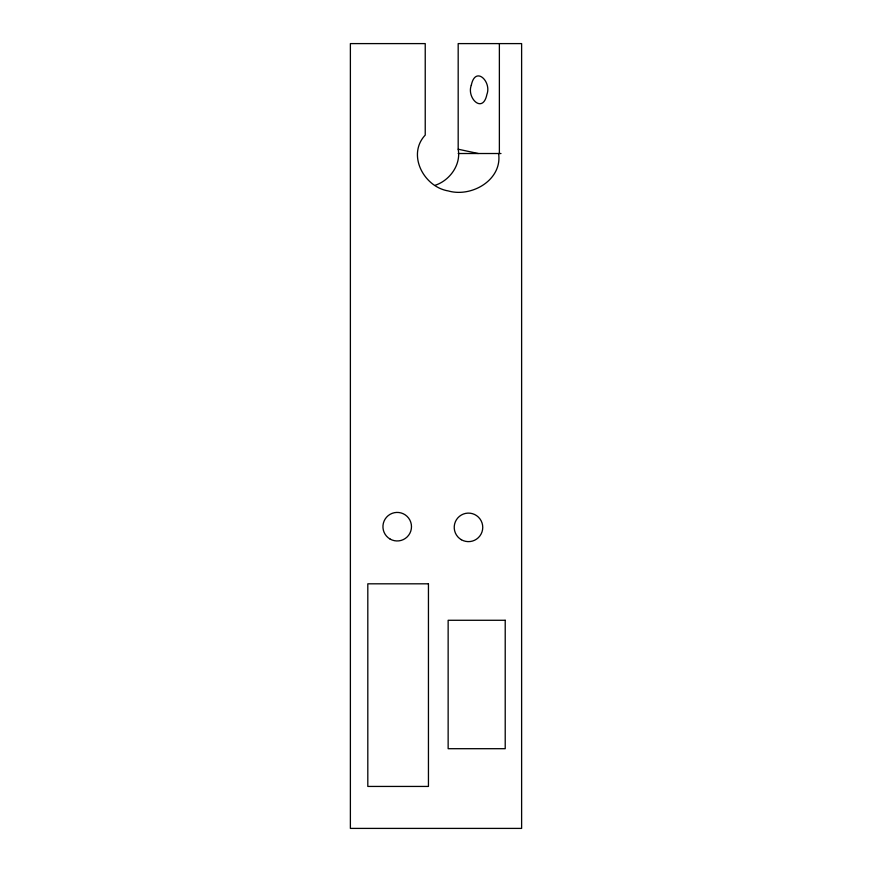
<?xml version="1.0" encoding="UTF-8"?>
<svg xmlns="http://www.w3.org/2000/svg" width="872" height="872" viewBox="0 0 872 872"><rect width="100%" height="100%" fill="white"/><g stroke="black" fill="none" stroke-linecap="round" stroke-linejoin="round"><path stroke-width="1.31" d="M435.27 185.245C449.788 180.417 461.19 164.732 458.182 149.21L458.182 43.6L521.62 43.6L521.62 828.4L350.381 828.4L350.381 43.6L425.231 43.6L425.231 135.095C406.766 154.715 423.781 186.881 448.241 190.924C471.61 197.682 502.49 179.937 498.61 153.516M458.182 153.516L500.986 153.516M458.182 149.21L478.238 153.516M499.373 43.6L499.373 153.516M471.305 85.216C466.357 97.915 482.848 114.363 486.903 94.416C491.852 81.728 475.36 65.269 471.305 85.216M428.446 583.815L367.81 583.815L367.81 786.435L428.446 786.435L428.446 583.815M505.215 620.275L448.143 620.275L448.143 748.699L505.215 748.699L505.215 620.275M390.078 539.049A14.268 14.268 0 0 0 411.486 526.688A14.268 14.268 0 0 0 390.078 514.327A14.268 14.268 0 0 0 390.078 539.049M461.353 539.724A14.268 14.268 0 0 0 482.75 527.375A14.268 14.268 0 0 0 461.353 515.014A14.268 14.268 0 0 0 461.353 539.724"/></g></svg>
